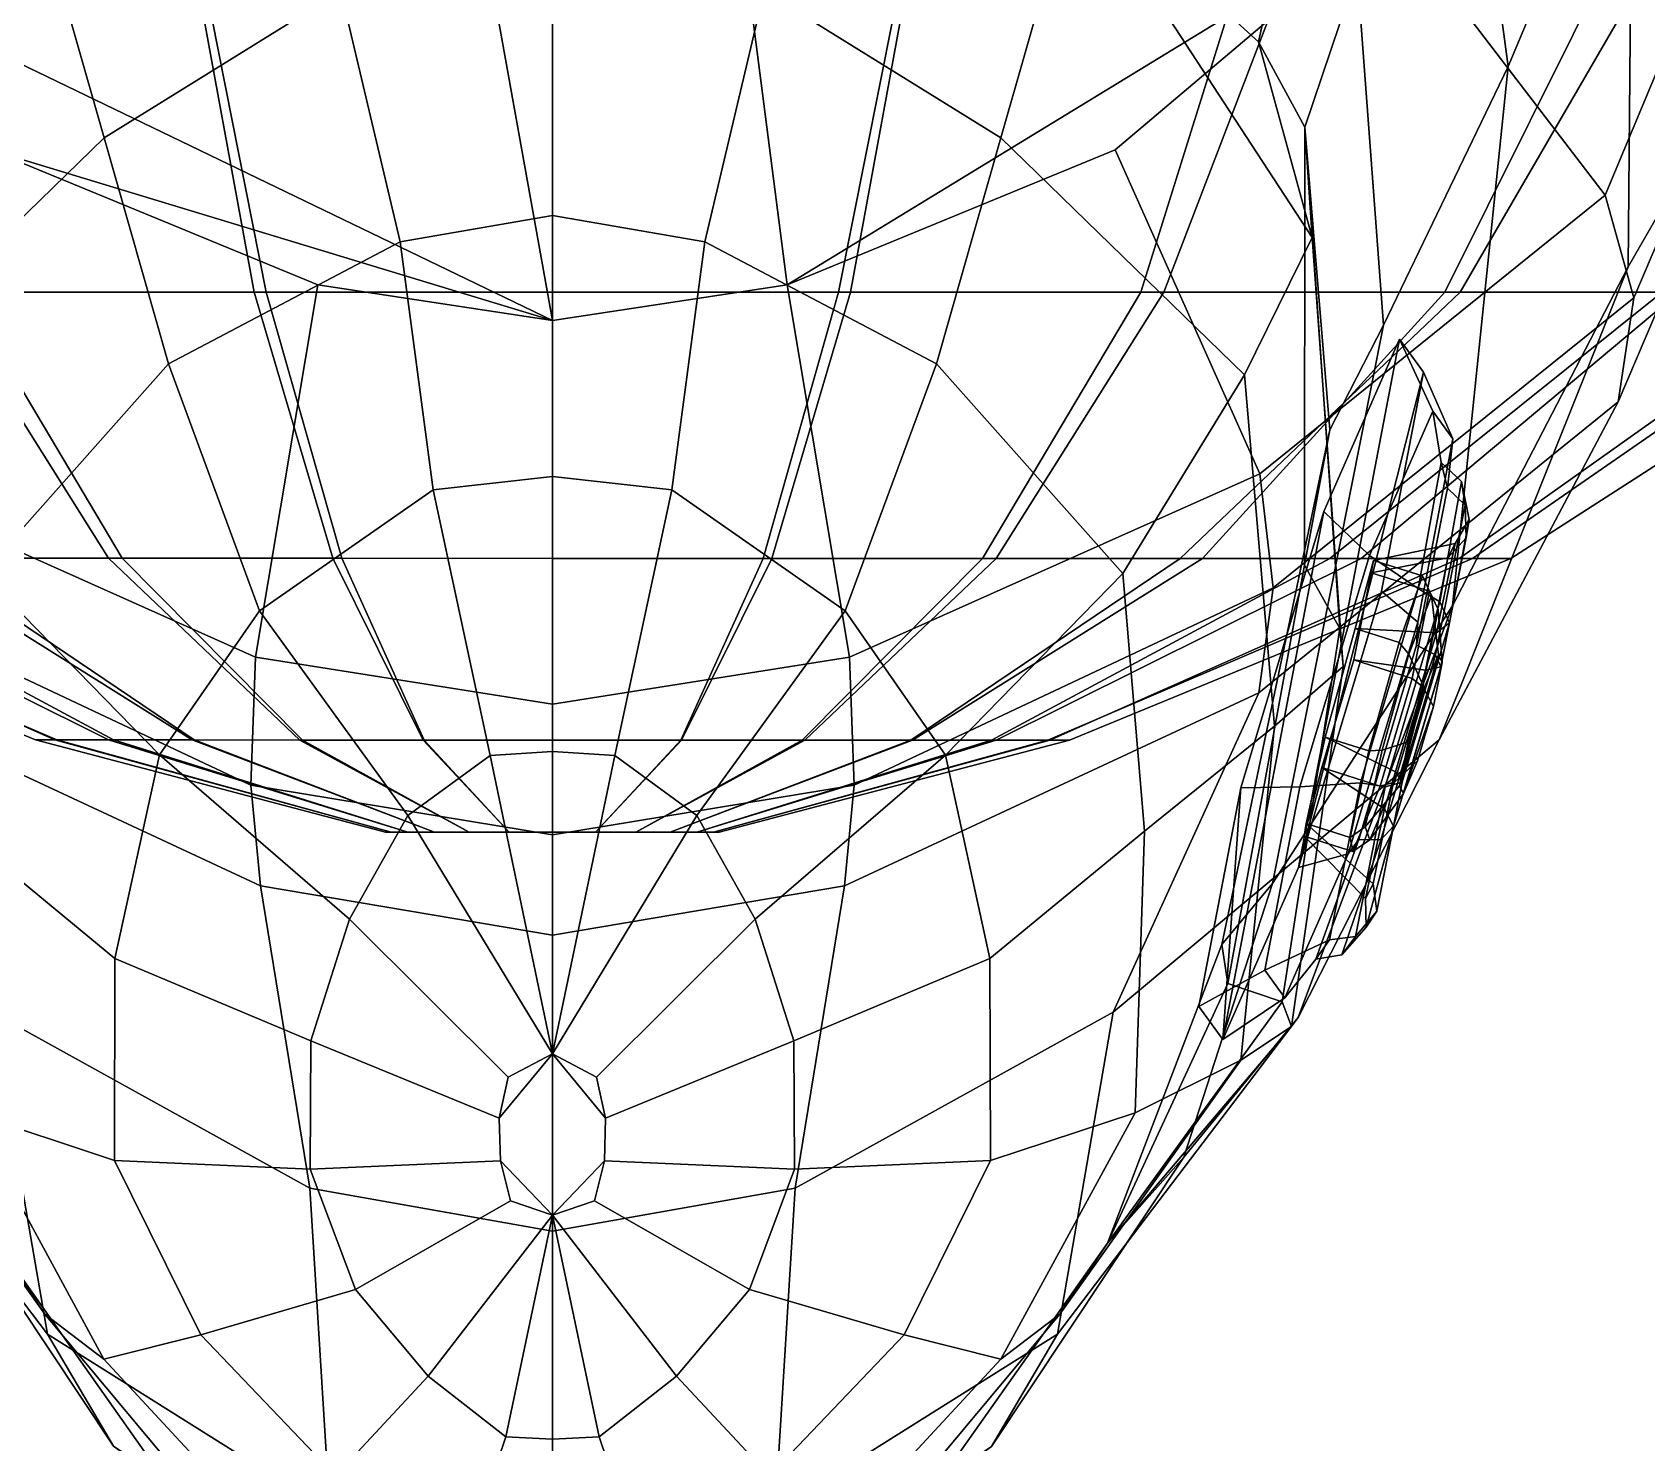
# Model space of a CAD drawing. Header units: metres. Extents: x -1.13 to 1.13, y -1.57 to 2.6.
# Drawn here: x -0.165 to 0.348, y -1.267 to -0.819 of the extents above; entities that cross this region are included whole.
import ezdxf

# ---------------------------------------------------------------- set-up
doc = ezdxf.new("R2010")
doc.units = ezdxf.units.M
for name, color, linetype in [('BODY', 6, 'CONTINUOUS'), ('EYE', 12, 'CONTINUOUS'), ('EYELID', 11, 'CONTINUOUS'), ('HEAD', 8, 'CONTINUOUS')]:
    doc.layers.add(name, color=color, linetype=linetype)

msp = doc.modelspace()

# ---------------------------------------------------------------- linework, layer by layer
at = {"layer": 'BODY', "color": 6}
for points in [[(-0.114906, -0.792319, -0.479362), (-0.094896, -0.901567, -0.362853), (-0.194429, -0.901562, -0.306123), (-0.236323, -0.792313, -0.414493)], [(-0.22122, -0.792313, 0.582369), (-0.187162, -0.901562, 0.508885), (-0.091059, -0.901567, 0.546462), (-0.112682, -0.792319, 0.629657)], [(-0.000079, -0.792325, -0.505287), (-0.000085, -0.901572, -0.381839), (-0.094896, -0.901567, -0.362853), (-0.114906, -0.792319, -0.479362)], [(-0.000073, -0.901572, 0.560772), (-0.000064, -0.792325, 0.647452), (-0.112682, -0.792319, 0.629657), (-0.091059, -0.901567, 0.546462)], [(-0.000085, -0.901572, -0.381839), (-0.000079, -0.792325, -0.505287), (0.114749, -0.792338, -0.479366), (0.094725, -0.901582, -0.362856)], [(-0.000064, -0.792325, 0.647452), (-0.000073, -0.901572, 0.560772), (0.090913, -0.901582, 0.546459), (0.112554, -0.792338, 0.629653)], [(0.187016, -0.901593, 0.508879), (0.22109, -0.79235, 0.582363), (0.112554, -0.792338, 0.629653), (0.090913, -0.901582, 0.546459)], [(0.094725, -0.901582, -0.362856), (0.114749, -0.792338, -0.479366), (0.236168, -0.792351, -0.4145), (0.194261, -0.901594, -0.306129)], [(0.283642, -0.901604, 0.445609), (0.337975, -0.792364, 0.501894), (0.22109, -0.79235, 0.582363), (0.187016, -0.901593, 0.508879)], [(0.194261, -0.901594, -0.306129), (0.236168, -0.792351, -0.4145), (0.351846, -0.792365, -0.315075), (0.288458, -0.901604, -0.222553)], [(0.358081, -0.901613, 0.357603), (0.432041, -0.792374, 0.396553), (0.337975, -0.792364, 0.501894), (0.283642, -0.901604, 0.445609)], [(0.288458, -0.901604, -0.222553), (0.351846, -0.792365, -0.315075), (0.434179, -0.792374, -0.183788), (0.352687, -0.901612, -0.116314)], [(-0.194429, -0.901562, -0.306123), (-0.141146, -0.986219, -0.189601), (-0.199617, -0.986216, -0.124009), (-0.288624, -0.901557, -0.222544)], [(-0.28379, -0.901557, 0.445617), (-0.206784, -0.986215, 0.374017), (-0.136847, -0.986219, 0.420967), (-0.187162, -0.901562, 0.508885)], [(-0.094896, -0.901567, -0.362853), (-0.069883, -0.986222, -0.230803), (-0.141146, -0.986219, -0.189601), (-0.194429, -0.901562, -0.306123)], [(-0.187162, -0.901562, 0.508885), (-0.136847, -0.986219, 0.420967), (-0.067043, -0.986223, 0.448728), (-0.091059, -0.901567, 0.546462)], [(-0.000085, -0.901572, -0.381839), (-0.00009, -0.986226, -0.242426), (-0.069883, -0.986222, -0.230803), (-0.094896, -0.901567, -0.362853)], [(-0.000081, -0.986226, 0.459259), (-0.000073, -0.901572, 0.560772), (-0.091059, -0.901567, 0.546462), (-0.067043, -0.986223, 0.448728)], [(-0.00009, -0.986226, -0.242426), (-0.000085, -0.901572, -0.381839), (0.094725, -0.901582, -0.362856), (0.069703, -0.986234, -0.230805)], [(-0.000073, -0.901572, 0.560772), (-0.000081, -0.986226, 0.459259), (0.066881, -0.986234, 0.448726), (0.090913, -0.901582, 0.546459)], [(0.136684, -0.986241, 0.420963), (0.187016, -0.901593, 0.508879), (0.090913, -0.901582, 0.546459), (0.066881, -0.986234, 0.448726)], [(0.069703, -0.986234, -0.230805), (0.094725, -0.901582, -0.362856), (0.194261, -0.901594, -0.306129), (0.140967, -0.986242, -0.189605)], [(0.20662, -0.98625, 0.374011), (0.283642, -0.901604, 0.445609), (0.187016, -0.901593, 0.508879), (0.136684, -0.986241, 0.420963)], [(0.140967, -0.986242, -0.189605), (0.194261, -0.901594, -0.306129), (0.288458, -0.901604, -0.222553), (0.19944, -0.986248, -0.124015)], [(0.19944, -0.986248, -0.124015), (0.288458, -0.901604, -0.222553), (0.352687, -0.901612, -0.116314), (0.247045, -0.986254, -0.043074)], [(0.257045, -0.986256, 0.307916), (0.358081, -0.901613, 0.357603), (0.283642, -0.901604, 0.445609), (0.20662, -0.98625, 0.374011)], [(0.247045, -0.986254, -0.043074), (0.352687, -0.901612, -0.116314), (0.414668, -0.901619, 0.008584), (0.292393, -0.986259, 0.047744)], [(0.288198, -0.986259, 0.228068), (0.407508, -0.901618, 0.253876), (0.358081, -0.901613, 0.357603), (0.257045, -0.986256, 0.307916)], [(0.304598, -0.986261, 0.140208), (0.436159, -0.901621, 0.135288), (0.407508, -0.901618, 0.253876), (0.288198, -0.986259, 0.228068)], [(0.292393, -0.986259, 0.047744), (0.414668, -0.901619, 0.008584), (0.436159, -0.901621, 0.135288), (0.304598, -0.986261, 0.140208)], [(-0.292566, -0.986211, 0.047752), (-0.157614, -1.04397, 0.084431), (-0.164434, -1.04397, 0.141314), (-0.304769, -0.98621, 0.140217)], [(-0.304769, -0.98621, 0.140217), (-0.164434, -1.04397, 0.141314), (-0.158271, -1.04397, 0.196408), (-0.288366, -0.986211, 0.228077)], [(-0.24722, -0.986213, -0.043067), (-0.139654, -1.04397, 0.029353), (-0.157614, -1.04397, 0.084431), (-0.292566, -0.986211, 0.047752)], [(-0.288366, -0.986211, 0.228077), (-0.158271, -1.04397, 0.196408), (-0.141189, -1.04397, 0.246352), (-0.257211, -0.986212, 0.307924)], [(-0.257211, -0.986212, 0.307924), (-0.141189, -1.04397, 0.246352), (-0.114577, -1.04397, 0.286532), (-0.206784, -0.986215, 0.374017)], [(-0.199617, -0.986216, -0.124009), (-0.114013, -1.04397, -0.029369), (-0.139654, -1.04397, 0.029353), (-0.24722, -0.986213, -0.043067)], [(-0.206784, -0.986215, 0.374017), (-0.114577, -1.04397, 0.286532), (-0.079514, -1.04398, 0.316378), (-0.136847, -0.986219, 0.420967)], [(-0.141146, -0.986219, -0.189601), (-0.080354, -1.04398, -0.063669), (-0.114013, -1.04397, -0.029369), (-0.199617, -0.986216, -0.124009)], [(-0.069883, -0.986222, -0.230803), (-0.041189, -1.04398, -0.086369), (-0.080354, -1.04398, -0.063669), (-0.141146, -0.986219, -0.189601)], [(-0.136847, -0.986219, 0.420967), (-0.079514, -1.04398, 0.316378), (-0.040883, -1.04398, 0.333445), (-0.067043, -0.986223, 0.448728)], [(-0.00009, -0.986226, -0.242426), (-0.000092, -1.04398, -0.09324), (-0.041189, -1.04398, -0.086369), (-0.069883, -0.986222, -0.230803)], [(-0.000087, -1.04398, 0.339941), (-0.000081, -0.986226, 0.459259), (-0.067043, -0.986223, 0.448728), (-0.040883, -1.04398, 0.333445)], [(-0.000092, -1.04398, -0.09324), (-0.00009, -0.986226, -0.242426), (0.069703, -0.986234, -0.230805), (0.041004, -1.04398, -0.08637)], [(-0.000081, -0.986226, 0.459259), (-0.000087, -1.04398, 0.339941), (0.040709, -1.04398, 0.333443), (0.066881, -0.986234, 0.448726)], [(0.07934, -1.04398, 0.316376), (0.136684, -0.986241, 0.420963), (0.066881, -0.986234, 0.448726), (0.040709, -1.04398, 0.333443)], [(0.041004, -1.04398, -0.08637), (0.069703, -0.986234, -0.230805), (0.140967, -0.986242, -0.189605), (0.08017, -1.04398, -0.063671)], [(0.114401, -1.044, 0.286528), (0.20662, -0.98625, 0.374011), (0.136684, -0.986241, 0.420963), (0.07934, -1.04398, 0.316376)], [(0.08017, -1.04398, -0.063671), (0.140967, -0.986242, -0.189605), (0.19944, -0.986248, -0.124015), (0.113829, -1.044, -0.029372)], [(0.113829, -1.044, -0.029372), (0.19944, -0.986248, -0.124015), (0.247045, -0.986254, -0.043074), (0.139472, -1.044, 0.029349)], [(0.141012, -1.044, 0.246348), (0.257045, -0.986256, 0.307916), (0.20662, -0.98625, 0.374011), (0.114401, -1.044, 0.286528)], [(0.139472, -1.044, 0.029349), (0.247045, -0.986254, -0.043074), (0.292393, -0.986259, 0.047744), (0.157434, -1.044, 0.084427)], [(0.158093, -1.044, 0.196404), (0.288198, -0.986259, 0.228068), (0.257045, -0.986256, 0.307916), (0.141012, -1.044, 0.246348)], [(0.157434, -1.044, 0.084427), (0.292393, -0.986259, 0.047744), (0.304598, -0.986261, 0.140208), (0.164255, -1.044, 0.141309)], [(0.164255, -1.044, 0.141309), (0.304598, -0.986261, 0.140208), (0.288198, -0.986259, 0.228068), (0.158093, -1.044, 0.196404)], [(-0.157614, -1.04397, 0.084431), (-0.051313, -1.07325, 0.116917), (-0.053121, -1.07325, 0.136106), (-0.164434, -1.04397, 0.141314)], [(-0.164434, -1.04397, 0.141314), (-0.053121, -1.07325, 0.136106), (-0.051313, -1.07325, 0.155098), (-0.158271, -1.04397, 0.196408)], [(-0.158271, -1.04397, 0.196408), (-0.051313, -1.07325, 0.155098), (-0.046012, -1.07325, 0.172638), (-0.141189, -1.04397, 0.246352)], [(-0.139654, -1.04397, 0.029353), (-0.046012, -1.07325, 0.098671), (-0.051313, -1.07325, 0.116917), (-0.157614, -1.04397, 0.084431)], [(-0.141189, -1.04397, 0.246352), (-0.046012, -1.07325, 0.172638), (-0.037579, -1.07325, 0.187517), (-0.114577, -1.04397, 0.286532)], [(-0.114013, -1.04397, -0.029369), (-0.037579, -1.07325, 0.082485), (-0.046012, -1.07325, 0.098671), (-0.139654, -1.04397, 0.029353)], [(-0.114577, -1.04397, 0.286532), (-0.037579, -1.07325, 0.187517), (-0.026589, -1.07325, 0.197794), (-0.079514, -1.04398, 0.316378)], [(-0.080354, -1.04398, -0.063669), (-0.026589, -1.07325, 0.06935), (-0.037579, -1.07325, 0.082485), (-0.114013, -1.04397, -0.029369)], [(-0.041189, -1.04398, -0.086369), (-0.013792, -1.07325, 0.061275), (-0.026589, -1.07325, 0.06935), (-0.080354, -1.04398, -0.063669)], [(-0.079514, -1.04398, 0.316378), (-0.026589, -1.07325, 0.197794), (-0.013792, -1.07325, 0.203739), (-0.040883, -1.04398, 0.333445)], [(-0.000092, -1.04398, -0.09324), (-0.000093, -1.07325, 0.05953), (-0.013792, -1.07325, 0.061275), (-0.041189, -1.04398, -0.086369)], [(-0.000091, -1.07325, 0.204702), (-0.000087, -1.04398, 0.339941), (-0.040883, -1.04398, 0.333445), (-0.013792, -1.07325, 0.203739)], [(-0.000093, -1.07325, 0.05953), (-0.000092, -1.04398, -0.09324), (0.041004, -1.04398, -0.08637), (0.013606, -1.07326, 0.061275)], [(-0.000087, -1.04398, 0.339941), (-0.000091, -1.07325, 0.204702), (0.01361, -1.07326, 0.203738), (0.040709, -1.04398, 0.333443)], [(0.013606, -1.07326, 0.061275), (0.041004, -1.04398, -0.08637), (0.08017, -1.04398, -0.063671), (0.026404, -1.07326, 0.069349)], [(0.026408, -1.07326, 0.197793), (0.07934, -1.04398, 0.316376), (0.040709, -1.04398, 0.333443), (0.01361, -1.07326, 0.203738)], [(0.026404, -1.07326, 0.069349), (0.08017, -1.04398, -0.063671), (0.113829, -1.044, -0.029372), (0.037394, -1.07326, 0.082484)], [(0.037397, -1.07326, 0.187516), (0.114401, -1.044, 0.286528), (0.07934, -1.04398, 0.316376), (0.026408, -1.07326, 0.197793)], [(0.037394, -1.07326, 0.082484), (0.113829, -1.044, -0.029372), (0.139472, -1.044, 0.029349), (0.045827, -1.07326, 0.09867)], [(0.045829, -1.07326, 0.172637), (0.141012, -1.044, 0.246348), (0.114401, -1.044, 0.286528), (0.037397, -1.07326, 0.187516)], [(0.045827, -1.07326, 0.09867), (0.139472, -1.044, 0.029349), (0.157434, -1.044, 0.084427), (0.051129, -1.07326, 0.116915)], [(0.05113, -1.07326, 0.155096), (0.158093, -1.044, 0.196404), (0.141012, -1.044, 0.246348), (0.045829, -1.07326, 0.172637)], [(0.051129, -1.07326, 0.116915), (0.157434, -1.044, 0.084427), (0.164255, -1.044, 0.141309), (0.052937, -1.07326, 0.136105)], [(0.052937, -1.07326, 0.136105), (0.164255, -1.044, 0.141309), (0.158093, -1.044, 0.196404), (0.05113, -1.07326, 0.155096)], [(-0.051313, -1.07325, 0.155098), (-0.053121, -1.07325, 0.136106), (-0.046012, -1.07325, 0.172638)], [(-0.046012, -1.07325, 0.172638), (-0.053121, -1.07325, 0.136106), (-0.037579, -1.07325, 0.187517)], [(-0.037579, -1.07325, 0.187517), (-0.053121, -1.07325, 0.136106), (-0.013792, -1.07325, 0.203739)], [(-0.051313, -1.07325, 0.116917), (-0.013792, -1.07325, 0.203739), (-0.053121, -1.07325, 0.136106)], [(-0.013792, -1.07325, 0.203739), (-0.051313, -1.07325, 0.116917), (-0.000093, -1.07325, 0.05953), (0.026408, -1.07326, 0.197793)], [(-0.046012, -1.07325, 0.098671), (-0.037579, -1.07325, 0.082485), (-0.051313, -1.07325, 0.116917)], [(-0.037579, -1.07325, 0.082485), (-0.026589, -1.07325, 0.06935), (-0.051313, -1.07325, 0.116917)], [(-0.026589, -1.07325, 0.06935), (-0.000093, -1.07325, 0.05953), (-0.051313, -1.07325, 0.116917)], [(-0.026589, -1.07325, 0.197794), (-0.037579, -1.07325, 0.187517), (-0.013792, -1.07325, 0.203739)], [(-0.013792, -1.07325, 0.061275), (-0.000093, -1.07325, 0.05953), (-0.026589, -1.07325, 0.06935)], [(-0.000091, -1.07325, 0.204702), (-0.013792, -1.07325, 0.203739), (0.026408, -1.07326, 0.197793)], [(0.013606, -1.07326, 0.061275), (0.045827, -1.07326, 0.09867), (-0.000093, -1.07325, 0.05953)], [(0.026408, -1.07326, 0.197793), (-0.000093, -1.07325, 0.05953), (0.045827, -1.07326, 0.09867)], [(0.01361, -1.07326, 0.203738), (-0.000091, -1.07325, 0.204702), (0.026408, -1.07326, 0.197793)], [(0.026404, -1.07326, 0.069349), (0.037394, -1.07326, 0.082484), (0.013606, -1.07326, 0.061275)], [(0.037394, -1.07326, 0.082484), (0.045827, -1.07326, 0.09867), (0.013606, -1.07326, 0.061275)], [(0.037397, -1.07326, 0.187516), (0.026408, -1.07326, 0.197793), (0.052937, -1.07326, 0.136105)], [(0.052937, -1.07326, 0.136105), (0.026408, -1.07326, 0.197793), (0.045827, -1.07326, 0.09867)], [(0.045829, -1.07326, 0.172637), (0.037397, -1.07326, 0.187516), (0.05113, -1.07326, 0.155096)], [(0.05113, -1.07326, 0.155096), (0.037397, -1.07326, 0.187516), (0.052937, -1.07326, 0.136105)], [(0.051129, -1.07326, 0.116915), (0.052937, -1.07326, 0.136105), (0.045827, -1.07326, 0.09867)]]:
    msp.add_3dface(points, dxfattribs=at)
at = {"layer": 'EYE', "color": 12}
for points in [[(0.260966, -0.986874, 0.874745), (0.255131, -1.00857, 0.890848), (0.269137, -1.01302, 0.892923), (0.276467, -0.991793, 0.877041)], [(0.260202, -0.990799, 0.847373), (0.260966, -0.986874, 0.874745), (0.276467, -0.991793, 0.877041), (0.278708, -0.996672, 0.850115)], [(0.254725, -1.01851, 0.82498), (0.260202, -0.990799, 0.847373), (0.278708, -0.996672, 0.850115), (0.273231, -1.02438, 0.827721)], [(0.276467, -0.991793, 0.877041), (0.269137, -1.01302, 0.892923), (0.272182, -1.0167, 0.88943), (0.279329, -0.998107, 0.875459)], [(0.278708, -0.996672, 0.850115), (0.276467, -0.991793, 0.877041), (0.279329, -0.998107, 0.875459), (0.281472, -1.00248, 0.851632)], [(0.279329, -0.998107, 0.875459), (0.272182, -1.0167, 0.88943), (0.277077, -1.02734, 0.876952), (0.281557, -1.0169, 0.869073)], [(0.273231, -1.02438, 0.827721), (0.278708, -0.996672, 0.850115), (0.281472, -1.00248, 0.851632), (0.276621, -1.02702, 0.831796)], [(0.281472, -1.00248, 0.851632), (0.279329, -0.998107, 0.875459), (0.281557, -1.0169, 0.869073), (0.282775, -1.01939, 0.855529)], [(0.276621, -1.02702, 0.831796), (0.281472, -1.00248, 0.851632), (0.282775, -1.01939, 0.855529), (0.280018, -1.03334, 0.844255)], [(0.255131, -1.00857, 0.890848), (0.245619, -1.04303, 0.886176), (0.259474, -1.04743, 0.888229), (0.269137, -1.01302, 0.892923)], [(0.269137, -1.01302, 0.892923), (0.259474, -1.04743, 0.888229), (0.26364, -1.04719, 0.885274), (0.272182, -1.0167, 0.88943)], [(0.244561, -1.05276, 0.820211), (0.254725, -1.01851, 0.82498), (0.273231, -1.02438, 0.827721), (0.263067, -1.05863, 0.822953)], [(0.272182, -1.0167, 0.88943), (0.26364, -1.04719, 0.885274), (0.271962, -1.04459, 0.874552), (0.277077, -1.02734, 0.876952)], [(0.27042, -1.06102, 0.849734), (0.282775, -1.01939, 0.855529), (0.281557, -1.0169, 0.869073), (0.269202, -1.05854, 0.863277)], [(0.269202, -1.05854, 0.863277), (0.281557, -1.0169, 0.869073), (0.277077, -1.02734, 0.876952)], [(0.282775, -1.01939, 0.855529), (0.27042, -1.06102, 0.849734), (0.280018, -1.03334, 0.844255)], [(0.263067, -1.05863, 0.822953), (0.273231, -1.02438, 0.827721), (0.276621, -1.02702, 0.831796), (0.267618, -1.05736, 0.827573)], [(0.267618, -1.05736, 0.827573), (0.276621, -1.02702, 0.831796), (0.280018, -1.03334, 0.844255), (0.274901, -1.05059, 0.841854)], [(0.271962, -1.04459, 0.874552), (0.269202, -1.05854, 0.863277), (0.277077, -1.02734, 0.876952)], [(0.274901, -1.05059, 0.841854), (0.280018, -1.03334, 0.844255), (0.27042, -1.06102, 0.849734)], [(0.245619, -1.04303, 0.886176), (0.23949, -1.07054, 0.863687), (0.253495, -1.07498, 0.865762), (0.259474, -1.04743, 0.888229)], [(0.26364, -1.04719, 0.885274), (0.258329, -1.07159, 0.865371), (0.269202, -1.05854, 0.863277), (0.271962, -1.04459, 0.874552)], [(0.259474, -1.04743, 0.888229), (0.253495, -1.07498, 0.865762), (0.258329, -1.07159, 0.865371), (0.26364, -1.04719, 0.885274)], [(0.259737, -1.07573, 0.841434), (0.267618, -1.05736, 0.827573), (0.274901, -1.05059, 0.841854), (0.27042, -1.06102, 0.849734)], [(0.238847, -1.0745, 0.836333), (0.244561, -1.05276, 0.820211), (0.263067, -1.05863, 0.822953), (0.254348, -1.07942, 0.838629)], [(0.254348, -1.07942, 0.838629), (0.263067, -1.05863, 0.822953), (0.267618, -1.05736, 0.827573), (0.259737, -1.07573, 0.841434)], [(0.258329, -1.07159, 0.865371), (0.259737, -1.07573, 0.841434), (0.27042, -1.06102, 0.849734), (0.269202, -1.05854, 0.863277)], [(0.23949, -1.07054, 0.863687), (0.238847, -1.0745, 0.836333), (0.254348, -1.07942, 0.838629), (0.253495, -1.07498, 0.865762)], [(0.253495, -1.07498, 0.865762), (0.254348, -1.07942, 0.838629), (0.259737, -1.07573, 0.841434), (0.258329, -1.07159, 0.865371)]]:
    msp.add_3dface(points, dxfattribs=at)
at = {"layer": 'EYELID', "color": 11}
for points in [[(0.213019, -1.1392, 0.805447), (0.245141, -0.9713, 0.948287), (0.269208, -0.916593, 0.903025), (0.237087, -1.0845, 0.760185)], [(0.237087, -1.0845, 0.760185), (0.269208, -0.916593, 0.903025), (0.276818, -0.927088, 0.829183)], [(0.259659, -0.985284, 0.935297), (0.279828, -0.939441, 0.897369), (0.269208, -0.916593, 0.903025), (0.245141, -0.9713, 0.948287)], [(0.279828, -0.939441, 0.897369), (0.286204, -0.948235, 0.835489), (0.276818, -0.927088, 0.829183), (0.269208, -0.916593, 0.903025)], [(0.263514, -0.996636, 0.770016), (0.237087, -1.0845, 0.760185), (0.276818, -0.927088, 0.829183)], [(0.286204, -0.948235, 0.835489), (0.275055, -1.00651, 0.785909), (0.263514, -0.996636, 0.770016), (0.276818, -0.927088, 0.829183)], [(0.259659, -0.985284, 0.935297), (0.275123, -0.995843, 0.921525), (0.282461, -0.955716, 0.892028), (0.279828, -0.939441, 0.897369)], [(0.279828, -0.939441, 0.897369), (0.282461, -0.955716, 0.892028), (0.284467, -0.963866, 0.843191), (0.286204, -0.948235, 0.835489)], [(0.286204, -0.948235, 0.835489), (0.284467, -0.963866, 0.843191), (0.274597, -1.01381, 0.802827), (0.275055, -1.00651, 0.785909)], [(0.282461, -0.955716, 0.892028), (0.275123, -0.995843, 0.921525), (0.282068, -1.00007, 0.919605), (0.288897, -0.961799, 0.891482)], [(0.284467, -0.963866, 0.843191), (0.282461, -0.955716, 0.892028), (0.288897, -0.961799, 0.891482), (0.290095, -0.969336, 0.844852)], [(0.274597, -1.01381, 0.802827), (0.284467, -0.963866, 0.843191), (0.290095, -0.969336, 0.844852), (0.280692, -1.01692, 0.8064)], [(0.288897, -0.961799, 0.891482), (0.282068, -1.00007, 0.919605), (0.285105, -1.0067, 0.911845), (0.291346, -0.973827, 0.887668)], [(0.290095, -0.969336, 0.844852), (0.288897, -0.961799, 0.891482), (0.291346, -0.973827, 0.887668), (0.290441, -0.979706, 0.847207)], [(0.280692, -1.01692, 0.8064), (0.290095, -0.969336, 0.844852), (0.290441, -0.979706, 0.847207), (0.28234, -1.0207, 0.814079)], [(0.245141, -0.9713, 0.948287), (0.213019, -1.1392, 0.805447), (0.218714, -1.05916, 0.938456)], [(0.237514, -1.05891, 0.927059), (0.259659, -0.985284, 0.935297), (0.245141, -0.9713, 0.948287), (0.218714, -1.05916, 0.938456)], [(0.291346, -0.973827, 0.887668), (0.285105, -1.0067, 0.911845), (0.280937, -1.00993, 0.904614), (0.286853, -0.981464, 0.883638)], [(0.290441, -0.979706, 0.847207), (0.291346, -0.973827, 0.887668), (0.286853, -0.981464, 0.883638), (0.284525, -0.986094, 0.848187)], [(0.28234, -1.0207, 0.814079), (0.290441, -0.979706, 0.847207), (0.284525, -0.986094, 0.848187), (0.277471, -1.02179, 0.819347)], [(0.237514, -1.05891, 0.927059), (0.256828, -1.05759, 0.912933), (0.275123, -0.995843, 0.921525), (0.259659, -0.985284, 0.935297)], [(0.286853, -0.981464, 0.883638), (0.280937, -1.00993, 0.904614), (0.255131, -1.00857, 0.890848), (0.260966, -0.986874, 0.874745)], [(0.284525, -0.986094, 0.848187), (0.286853, -0.981464, 0.883638), (0.260966, -0.986874, 0.874745), (0.260202, -0.990799, 0.847373)], [(0.277471, -1.02179, 0.819347), (0.284525, -0.986094, 0.848187), (0.260202, -0.990799, 0.847373), (0.254725, -1.01851, 0.82498)], [(0.275055, -1.00651, 0.785909), (0.25291, -1.08014, 0.77767), (0.237087, -1.0845, 0.760185), (0.263514, -0.996636, 0.770016)], [(0.275123, -0.995843, 0.921525), (0.256828, -1.05759, 0.912933), (0.264615, -1.05889, 0.911418), (0.282068, -1.00007, 0.919605)], [(0.282068, -1.00007, 0.919605), (0.264615, -1.05889, 0.911418), (0.270068, -1.05736, 0.90479), (0.285105, -1.0067, 0.911845)], [(0.280937, -1.00993, 0.904614), (0.267978, -1.05407, 0.898492), (0.245619, -1.04303, 0.886176), (0.255131, -1.00857, 0.890848)], [(0.275055, -1.00651, 0.785909), (0.274597, -1.01381, 0.802827), (0.256275, -1.07556, 0.794232), (0.25291, -1.08014, 0.77767)], [(0.285105, -1.0067, 0.911845), (0.270068, -1.05736, 0.90479), (0.267978, -1.05407, 0.898492), (0.280937, -1.00993, 0.904614)], [(0.256275, -1.07556, 0.794232), (0.274597, -1.01381, 0.802827), (0.280692, -1.01692, 0.8064), (0.263238, -1.07573, 0.798212)], [(0.264382, -1.06589, 0.813206), (0.277471, -1.02179, 0.819347), (0.254725, -1.01851, 0.82498), (0.244561, -1.05276, 0.820211)], [(0.263238, -1.07573, 0.798212), (0.280692, -1.01692, 0.8064), (0.28234, -1.0207, 0.814079), (0.267304, -1.07137, 0.807025)], [(0.267304, -1.07137, 0.807025), (0.28234, -1.0207, 0.814079), (0.277471, -1.02179, 0.819347), (0.264382, -1.06589, 0.813206)], [(0.267978, -1.05407, 0.898492), (0.260795, -1.08972, 0.869633), (0.23949, -1.07054, 0.863687), (0.245619, -1.04303, 0.886176)], [(0.258366, -1.09432, 0.834167), (0.264382, -1.06589, 0.813206), (0.244561, -1.05276, 0.820211), (0.238847, -1.0745, 0.836333)], [(0.270068, -1.05736, 0.90479), (0.261966, -1.09836, 0.871663), (0.260795, -1.08972, 0.869633), (0.267978, -1.05407, 0.898492)], [(0.226365, -1.11719, 0.877478), (0.237514, -1.05891, 0.927059), (0.218714, -1.05916, 0.938456), (0.20541, -1.12871, 0.879289)], [(0.20541, -1.12871, 0.879289), (0.218714, -1.05916, 0.938456), (0.213019, -1.1392, 0.805447)], [(0.226365, -1.11719, 0.877478), (0.246931, -1.10753, 0.872567), (0.256828, -1.05759, 0.912933), (0.237514, -1.05891, 0.927059)], [(0.256828, -1.05759, 0.912933), (0.246931, -1.10753, 0.872567), (0.255211, -1.10648, 0.872966), (0.264615, -1.05889, 0.911418)], [(0.264615, -1.05889, 0.911418), (0.255211, -1.10648, 0.872966), (0.261966, -1.09836, 0.871663), (0.270068, -1.05736, 0.90479)], [(0.258623, -1.10347, 0.830841), (0.267304, -1.07137, 0.807025), (0.264382, -1.06589, 0.813206), (0.258366, -1.09432, 0.834167)], [(0.260795, -1.08972, 0.869633), (0.258366, -1.09432, 0.834167), (0.238847, -1.0745, 0.836333), (0.23949, -1.07054, 0.863687)], [(0.250917, -1.11227, 0.825523), (0.263238, -1.07573, 0.798212), (0.267304, -1.07137, 0.807025), (0.258623, -1.10347, 0.830841)], [(0.25291, -1.08014, 0.77767), (0.256275, -1.07556, 0.794232), (0.242591, -1.11367, 0.822789), (0.232742, -1.12598, 0.815599)], [(0.242591, -1.11367, 0.822789), (0.256275, -1.07556, 0.794232), (0.263238, -1.07573, 0.798212), (0.250917, -1.11227, 0.825523)], [(0.25291, -1.08014, 0.77767), (0.232742, -1.12598, 0.815599), (0.213019, -1.1392, 0.805447), (0.237087, -1.0845, 0.760185)], [(0.261966, -1.09836, 0.871663), (0.258623, -1.10347, 0.830841), (0.258366, -1.09432, 0.834167), (0.260795, -1.08972, 0.869633)], [(0.255211, -1.10648, 0.872966), (0.250917, -1.11227, 0.825523), (0.258623, -1.10347, 0.830841), (0.261966, -1.09836, 0.871663)], [(0.232742, -1.12598, 0.815599), (0.242591, -1.11367, 0.822789), (0.246931, -1.10753, 0.872567), (0.226365, -1.11719, 0.877478)], [(0.246931, -1.10753, 0.872567), (0.242591, -1.11367, 0.822789), (0.250917, -1.11227, 0.825523), (0.255211, -1.10648, 0.872966)], [(0.232742, -1.12598, 0.815599), (0.226365, -1.11719, 0.877478), (0.20541, -1.12871, 0.879289), (0.213019, -1.1392, 0.805447)]]:
    msp.add_3dface(points, dxfattribs=at)
at = {"layer": 'HEAD', "color": 8}
for points in [[(-0.000023, -0.320567, 0.592941), (-0.000054, -0.910636, 0.14844), (-0.103573, -0.334905, 0.583124)], [(-0.000054, -0.910636, 0.14844), (-0.000023, -0.320567, 0.592941), (0.074532, -0.899302, 0.154783)], [(0.266654, -0.781937, 0.27755), (0.074532, -0.899302, 0.154783), (-0.000023, -0.320567, 0.592941), (0.310007, -0.573514, 0.420581)], [(-0.278731, -0.472548, 0.489836), (-0.103573, -0.334905, 0.583124), (-0.000054, -0.910636, 0.14844), (-0.266749, -0.781909, 0.27755)], [(0.31169, -0.593763, 0.756833), (0.286804, -0.703596, 0.891313), (0.303765, -0.829834, 0.816008), (0.343274, -0.735597, 0.670884)], [(0.399472, -0.634787, 0.537206), (0.343274, -0.735597, 0.670884), (0.341855, -0.893589, 0.579362), (0.400094, -0.792494, 0.437886)], [(0.391, -0.735736, 0.382465), (0.334538, -0.870772, 0.293202), (0.266654, -0.781937, 0.27755), (0.309378, -0.680868, 0.34686)], [(0.224335, -0.822065, 1.06564), (0.239692, -0.75222, 1.02232), (0.187404, -0.683273, 1.06007), (0.166311, -0.769101, 1.1113)], [(0.286804, -0.703596, 0.891313), (0.255724, -0.799726, 0.989317), (0.264111, -0.912068, 0.922336), (0.303765, -0.829834, 0.816008)], [(-0.067308, -0.805845, 1.17649), (-0.08112, -0.721872, 1.14997), (-0.166404, -0.769083, 1.1113), (-0.142555, -0.85256, 1.14565)], [(0.081031, -0.72188, 1.14997), (0.06721, -0.805853, 1.17649), (0.142452, -0.852575, 1.14565), (0.166311, -0.769101, 1.1113)], [(0.343274, -0.735597, 0.670884), (0.303765, -0.829834, 0.816008), (0.286074, -1.00137, 0.718729), (0.341855, -0.893589, 0.579362)], [(0.404387, -0.760897, 0.404087), (0.343724, -0.903416, 0.31071), (0.334538, -0.870772, 0.293202), (0.391, -0.735736, 0.382465)], [(0.239692, -0.75222, 1.02232), (0.224335, -0.822065, 1.06564), (0.239096, -0.8492, 1.03776), (0.255724, -0.799726, 0.989317)], [(0.400094, -0.792494, 0.437886), (0.338724, -0.936475, 0.344488), (0.343724, -0.903416, 0.31071), (0.404387, -0.760897, 0.404087)], [(-0.166404, -0.769083, 1.1113), (-0.241561, -0.884183, 1.07585), (-0.220032, -0.927905, 1.09831), (-0.142555, -0.85256, 1.14565)], [(0.241454, -0.884209, 1.07585), (0.166311, -0.769101, 1.1113), (0.142452, -0.852575, 1.14565), (0.219921, -0.927929, 1.09831)], [(0.224335, -0.822065, 1.06564), (0.166311, -0.769101, 1.1113), (0.241454, -0.884209, 1.07585)], [(-0.266749, -0.781909, 0.27755), (-0.000054, -0.910636, 0.14844), (-0.178872, -0.856385, 0.21203)], [(0.074532, -0.899302, 0.154783), (0.266654, -0.781937, 0.27755), (0.178769, -0.856403, 0.21203)], [(0.334538, -0.870772, 0.293202), (0.224788, -0.95939, 0.190013), (0.178769, -0.856403, 0.21203), (0.266654, -0.781937, 0.27755)], [(-0.000053, -0.877223, 1.19303), (-0.000048, -0.795058, 1.18346), (-0.067308, -0.805845, 1.17649), (-0.048511, -0.885604, 1.18805)], [(-0.000048, -0.795058, 1.18346), (-0.000053, -0.877223, 1.19303), (0.048404, -0.88561, 1.18805), (0.06721, -0.805853, 1.17649)], [(0.400094, -0.792494, 0.437886), (0.341855, -0.893589, 0.579362), (0.28186, -1.04397, 0.493226), (0.338724, -0.936475, 0.344488)], [(0.255724, -0.799726, 0.989317), (0.239096, -0.8492, 1.03776), (0.247079, -0.945334, 0.958645), (0.264111, -0.912068, 0.922336)], [(-0.048511, -0.885604, 1.18805), (-0.067308, -0.805845, 1.17649), (-0.142555, -0.85256, 1.14565), (-0.122125, -0.924379, 1.16214)], [(0.06721, -0.805853, 1.17649), (0.048404, -0.88561, 1.18805), (0.122014, -0.924391, 1.16214), (0.142452, -0.852575, 1.14565)], [(0.241454, -0.884209, 1.07585), (0.239096, -0.8492, 1.03776), (0.224335, -0.822065, 1.06564)], [(0.303765, -0.829834, 0.816008), (0.264111, -0.912068, 0.922336), (0.228858, -1.08956, 0.817273), (0.286074, -1.00137, 0.718729)], [(0.239033, -0.988447, 0.987008), (0.247079, -0.945334, 0.958645), (0.239096, -0.8492, 1.03776)], [(0.239096, -0.8492, 1.03776), (0.250234, -1.00855, 1.00448), (0.239033, -0.988447, 0.987008)], [(0.250234, -1.00855, 1.00448), (0.239096, -0.8492, 1.03776), (0.241454, -0.884209, 1.07585), (0.251289, -1.02057, 1.03334)], [(-0.094439, -1.0176, 0.111121), (-0.224901, -0.959366, 0.190013), (-0.178872, -0.856385, 0.21203), (-0.074639, -0.899294, 0.154784)], [(-0.122125, -0.924379, 1.16214), (-0.142555, -0.85256, 1.14565), (-0.220032, -0.927905, 1.09831), (-0.181367, -0.991, 1.12236)], [(-0.074639, -0.899294, 0.154784), (-0.178872, -0.856385, 0.21203), (-0.000054, -0.910636, 0.14844)], [(0.224788, -0.95939, 0.190013), (0.094318, -1.01761, 0.111121), (0.074532, -0.899302, 0.154783), (0.178769, -0.856403, 0.21203)], [(0.142452, -0.852575, 1.14565), (0.122014, -0.924391, 1.16214), (0.181249, -0.99102, 1.12236), (0.219921, -0.927929, 1.09831)], [(0.343724, -0.903416, 0.31071), (0.228988, -0.995627, 0.199549), (0.224788, -0.95939, 0.190013), (0.334538, -0.870772, 0.293202)], [(-0.000057, -0.96022, 1.18825), (-0.000053, -0.877223, 1.19303), (-0.048511, -0.885604, 1.18805), (-0.038013, -0.964431, 1.18503)], [(-0.000053, -0.877223, 1.19303), (-0.000057, -0.96022, 1.18825), (0.037899, -0.964435, 1.18503), (0.048404, -0.88561, 1.18805)], [(-0.038013, -0.964431, 1.18503), (-0.048511, -0.885604, 1.18805), (-0.122125, -0.924379, 1.16214), (-0.093147, -1.00289, 1.16536)], [(0.048404, -0.88561, 1.18805), (0.037899, -0.964435, 1.18503), (0.093029, -1.00291, 1.16536), (0.122014, -0.924391, 1.16214)], [(0.251289, -1.02057, 1.03334), (0.241454, -0.884209, 1.07585), (0.219921, -0.927929, 1.09831), (0.229487, -1.03957, 1.04979)], [(0.341855, -0.893589, 0.579362), (0.286074, -1.00137, 0.718729), (0.236957, -1.13214, 0.643176), (0.28186, -1.04397, 0.493226)], [(-0.000054, -0.910636, 0.14844), (-0.000061, -1.03263, 0.10073), (-0.094439, -1.0176, 0.111121), (-0.074639, -0.899294, 0.154784)], [(-0.000061, -1.03263, 0.10073), (-0.000054, -0.910636, 0.14844), (0.074532, -0.899302, 0.154783), (0.094318, -1.01761, 0.111121)], [(0.338724, -0.936475, 0.344488), (0.224494, -1.02897, 0.232478), (0.228988, -0.995627, 0.199549), (0.343724, -0.903416, 0.31071)], [(0.264111, -0.912068, 0.922336), (0.247079, -0.945334, 0.958645), (0.212729, -1.10898, 0.850775), (0.228858, -1.08956, 0.817273)], [(-0.093147, -1.00289, 1.16536), (-0.122125, -0.924379, 1.16214), (-0.181367, -0.991, 1.12236), (-0.12497, -1.04873, 1.13518)], [(0.122014, -0.924391, 1.16214), (0.093029, -1.00291, 1.16536), (0.124847, -1.04875, 1.13518), (0.181249, -0.99102, 1.12236)], [(0.229487, -1.03957, 1.04979), (0.219921, -0.927929, 1.09831), (0.181249, -0.99102, 1.12236), (0.188144, -1.07295, 1.0734)], [(0.338724, -0.936475, 0.344488), (0.28186, -1.04397, 0.493226), (0.178209, -1.13049, 0.404255), (0.224494, -1.02897, 0.232478)], [(0.247079, -0.945334, 0.958645), (0.239033, -0.988447, 0.987008), (0.214639, -1.12135, 0.92443), (0.212729, -1.10898, 0.850775)], [(-0.095999, -1.05831, 0.120605), (-0.229105, -0.995603, 0.199549), (-0.224901, -0.959366, 0.190013), (-0.094439, -1.0176, 0.111121)], [(0.228988, -0.995627, 0.199549), (0.095875, -1.05832, 0.120605), (0.094318, -1.01761, 0.111121), (0.224788, -0.95939, 0.190013)], [(-0.019893, -1.04885, 1.16758), (-0.038013, -0.964431, 1.18503), (-0.093147, -1.00289, 1.16536), (-0.045994, -1.06796, 1.15528)], [(-0.000062, -1.04766, 1.16851), (-0.000057, -0.96022, 1.18825), (-0.038013, -0.964431, 1.18503), (-0.019893, -1.04885, 1.16758)], [(-0.000057, -0.96022, 1.18825), (-0.000062, -1.04766, 1.16851), (0.01977, -1.04885, 1.16758), (0.037899, -0.964435, 1.18503)], [(0.037899, -0.964435, 1.18503), (0.01977, -1.04885, 1.16758), (0.045869, -1.06796, 1.15528), (0.093029, -1.00291, 1.16536)], [(0.239033, -0.988447, 0.987008), (0.250234, -1.00855, 1.00448), (0.231884, -1.12719, 0.947301), (0.214639, -1.12135, 0.92443)], [(-0.092868, -1.09037, 0.154404), (-0.224615, -1.02895, 0.232478), (-0.229105, -0.995603, 0.199549), (-0.095999, -1.05831, 0.120605)], [(-0.12497, -1.04873, 1.13518), (-0.181367, -0.991, 1.12236), (-0.188269, -1.07293, 1.0734), (-0.139149, -1.11344, 1.09808)], [(0.181249, -0.99102, 1.12236), (0.124847, -1.04875, 1.13518), (0.139018, -1.11346, 1.09808), (0.188144, -1.07295, 1.0734)], [(0.224494, -1.02897, 0.232478), (0.09274, -1.09038, 0.154404), (0.095875, -1.05832, 0.120605), (0.228988, -0.995627, 0.199549)], [(-0.045994, -1.06796, 1.15528), (-0.093147, -1.00289, 1.16536), (-0.12497, -1.04873, 1.13518), (-0.064534, -1.10095, 1.13643)], [(0.093029, -1.00291, 1.16536), (0.045869, -1.06796, 1.15528), (0.064405, -1.10095, 1.13643), (0.124847, -1.04875, 1.13518)], [(0.286074, -1.00137, 0.718729), (0.228858, -1.08956, 0.817273), (0.200617, -1.17662, 0.765197), (0.236957, -1.13214, 0.643176)], [(0.231884, -1.12719, 0.947301), (0.250234, -1.00855, 1.00448), (0.251289, -1.02057, 1.03334), (0.234874, -1.13505, 0.976863)], [(-0.000061, -1.03263, 0.10073), (-0.000063, -1.07412, 0.109588), (-0.095999, -1.05831, 0.120605), (-0.094439, -1.0176, 0.111121)], [(-0.000063, -1.07412, 0.109588), (-0.000061, -1.03263, 0.10073), (0.094318, -1.01761, 0.111121), (0.095875, -1.05832, 0.120605)], [(0.234874, -1.13505, 0.976863), (0.251289, -1.02057, 1.03334), (0.229487, -1.03957, 1.04979), (0.218739, -1.14573, 0.994718)], [(-0.17834, -1.13047, 0.404255), (-0.224615, -1.02895, 0.232478), (-0.092868, -1.09037, 0.154404), (-0.07719, -1.18643, 0.344901)], [(0.224494, -1.02897, 0.232478), (0.178209, -1.13049, 0.404255), (0.077052, -1.18643, 0.344901), (0.09274, -1.09038, 0.154404)], [(0.218739, -1.14573, 0.994718), (0.229487, -1.03957, 1.04979), (0.188144, -1.07295, 1.0734), (0.18517, -1.16246, 1.02113)], [(-0.23709, -1.13212, 0.643176), (-0.281983, -1.04394, 0.493226), (-0.17834, -1.13047, 0.404255), (-0.160623, -1.23282, 0.574579)], [(0.28186, -1.04397, 0.493226), (0.236957, -1.13214, 0.643176), (0.16048, -1.23284, 0.574578), (0.178209, -1.13049, 0.404255)], [(-0.064534, -1.10095, 1.13643), (-0.12497, -1.04873, 1.13518), (-0.139149, -1.11344, 1.09808), (-0.076845, -1.13959, 1.11329)], [(-0.000067, -1.14378, 1.13028), (-0.019893, -1.04885, 1.16758), (-0.045994, -1.06796, 1.15528)], [(-0.000067, -1.14378, 1.13028), (-0.000062, -1.04766, 1.16851), (-0.019893, -1.04885, 1.16758)], [(0.01977, -1.04885, 1.16758), (-0.000062, -1.04766, 1.16851), (-0.000067, -1.14378, 1.13028)], [(0.045869, -1.06796, 1.15528), (0.01977, -1.04885, 1.16758), (-0.000067, -1.14378, 1.13028)], [(0.124847, -1.04875, 1.13518), (0.064405, -1.10095, 1.13643), (0.076712, -1.13959, 1.11329), (0.139018, -1.11346, 1.09808)], [(-0.000063, -1.07412, 0.109588), (-0.000065, -1.10598, 0.143545), (-0.092868, -1.09037, 0.154404), (-0.095999, -1.05831, 0.120605)], [(-0.000065, -1.10598, 0.143545), (-0.000063, -1.07412, 0.109588), (0.095875, -1.05832, 0.120605), (0.09274, -1.09038, 0.154404)], [(-0.000067, -1.14378, 1.13028), (-0.045994, -1.06796, 1.15528), (-0.064534, -1.10095, 1.13643), (-0.014123, -1.15116, 1.12615)], [(0.045869, -1.06796, 1.15528), (-0.000067, -1.14378, 1.13028), (0.013989, -1.15116, 1.12615), (0.064405, -1.10095, 1.13643)], [(-0.139149, -1.11344, 1.09808), (-0.188269, -1.07293, 1.0734), (-0.185305, -1.16244, 1.02113), (-0.139281, -1.1776, 1.0585)], [(0.188144, -1.07295, 1.0734), (0.139018, -1.11346, 1.09808), (0.139144, -1.17762, 1.0585), (0.18517, -1.16246, 1.02113)], [(-0.07719, -1.18643, 0.344901), (-0.092868, -1.09037, 0.154404), (-0.000065, -1.10598, 0.143545), (-0.00007, -1.20012, 0.335188)], [(0.09274, -1.09038, 0.154404), (0.077052, -1.18643, 0.344901), (-0.00007, -1.20012, 0.335188), (-0.000065, -1.10598, 0.143545)], [(0.228858, -1.08956, 0.817273), (0.212729, -1.10898, 0.850775), (0.176404, -1.2039, 0.854076), (0.200617, -1.17662, 0.765197)], [(-0.014123, -1.15116, 1.12615), (-0.064534, -1.10095, 1.13643), (-0.076845, -1.13959, 1.11329), (-0.016953, -1.16419, 1.11828)], [(0.064405, -1.10095, 1.13643), (0.013989, -1.15116, 1.12615), (0.016818, -1.16419, 1.11828), (0.076712, -1.13959, 1.11329)], [(-0.076845, -1.13959, 1.11329), (-0.139149, -1.11344, 1.09808), (-0.139281, -1.1776, 1.0585), (-0.077037, -1.18039, 1.08863)], [(0.139018, -1.11346, 1.09808), (0.076712, -1.13959, 1.11329), (0.076899, -1.18039, 1.08863), (0.139144, -1.17762, 1.0585)], [(0.214639, -1.12135, 0.92443), (0.176404, -1.2039, 0.854076), (0.212729, -1.10898, 0.850775)], [(0.231884, -1.12719, 0.947301), (0.176404, -1.2039, 0.854076), (0.214639, -1.12135, 0.92443)], [(0.231884, -1.12719, 0.947301), (0.234874, -1.13505, 0.976863), (0.176404, -1.2039, 0.854076)], [(-0.200754, -1.1766, 0.765197), (-0.23709, -1.13212, 0.643176), (-0.160623, -1.23282, 0.574579), (-0.139604, -1.2685, 0.702813)], [(-0.160623, -1.23282, 0.574579), (-0.17834, -1.13047, 0.404255), (-0.07719, -1.18643, 0.344901), (-0.070852, -1.28925, 0.529555)], [(0.178209, -1.13049, 0.404255), (0.16048, -1.23284, 0.574578), (0.070704, -1.28925, 0.529555), (0.077052, -1.18643, 0.344901)], [(0.236957, -1.13214, 0.643176), (0.200617, -1.17662, 0.765197), (0.139457, -1.26852, 0.702813), (0.16048, -1.23284, 0.574578)], [(-0.235007, -1.13503, 0.976863), (-0.176543, -1.20388, 0.854076), (-0.161397, -1.22646, 0.919098), (-0.218872, -1.14571, 0.994718)], [(0.176404, -1.2039, 0.854076), (0.234874, -1.13505, 0.976863), (0.218739, -1.14573, 0.994718), (0.161254, -1.22648, 0.919098)], [(-0.016953, -1.16419, 1.11828), (-0.076845, -1.13959, 1.11329), (-0.077037, -1.18039, 1.08863), (-0.016602, -1.17775, 1.1099)], [(-0.016602, -1.17775, 1.1099), (-0.000069, -1.19508, 1.0992), (-0.000067, -1.14378, 1.13028), (-0.016953, -1.16419, 1.11828)], [(-0.016953, -1.16419, 1.11828), (-0.000067, -1.14378, 1.13028), (-0.014123, -1.15116, 1.12615)], [(0.016818, -1.16419, 1.11828), (-0.000067, -1.14378, 1.13028), (-0.000069, -1.19508, 1.0992), (0.016465, -1.17775, 1.1099)], [(-0.000067, -1.14378, 1.13028), (0.016818, -1.16419, 1.11828), (0.013989, -1.15116, 1.12615)], [(0.076712, -1.13959, 1.11329), (0.016818, -1.16419, 1.11828), (0.016465, -1.17775, 1.1099), (0.076899, -1.18039, 1.08863)], [(-0.218872, -1.14571, 0.994718), (-0.161397, -1.22646, 0.919098), (-0.142631, -1.24078, 0.971844), (-0.185305, -1.16244, 1.02113)], [(0.161254, -1.22648, 0.919098), (0.218739, -1.14573, 0.994718), (0.18517, -1.16246, 1.02113), (0.142488, -1.2408, 0.971844)], [(-0.139281, -1.1776, 1.0585), (-0.185305, -1.16244, 1.02113), (-0.142631, -1.24078, 0.971844), (-0.111884, -1.23306, 1.02122)], [(0.18517, -1.16246, 1.02113), (0.139144, -1.17762, 1.0585), (0.111741, -1.23308, 1.02122), (0.142488, -1.2408, 0.971844)], [(-0.176543, -1.20388, 0.854076), (-0.200754, -1.1766, 0.765197), (-0.139604, -1.2685, 0.702813), (-0.121985, -1.28114, 0.798923)], [(-0.077037, -1.18039, 1.08863), (-0.139281, -1.1776, 1.0585), (-0.111884, -1.23306, 1.02122), (-0.062716, -1.21861, 1.06543)], [(-0.016602, -1.17775, 1.1099), (-0.077037, -1.18039, 1.08863), (-0.062716, -1.21861, 1.06543), (-0.013406, -1.19049, 1.10203)], [(-0.000069, -1.19508, 1.0992), (-0.016602, -1.17775, 1.1099), (-0.013406, -1.19049, 1.10203)], [(0.016465, -1.17775, 1.1099), (-0.000069, -1.19508, 1.0992), (0.013268, -1.19049, 1.10203)], [(0.076899, -1.18039, 1.08863), (0.016465, -1.17775, 1.1099), (0.013268, -1.19049, 1.10203), (0.062575, -1.21861, 1.06543)], [(0.139144, -1.17762, 1.0585), (0.076899, -1.18039, 1.08863), (0.062575, -1.21861, 1.06543), (0.111741, -1.23308, 1.02122)], [(0.200617, -1.17662, 0.765197), (0.176404, -1.2039, 0.854076), (0.121838, -1.28116, 0.798923), (0.139457, -1.26852, 0.702813)], [(-0.070852, -1.28925, 0.529555), (-0.07719, -1.18643, 0.344901), (-0.00007, -1.20012, 0.335188), (-0.000075, -1.30234, 0.520585)], [(-0.013406, -1.19049, 1.10203), (-0.062716, -1.21861, 1.06543), (-0.039543, -1.24626, 1.0465), (-0.000069, -1.19508, 1.0992)], [(0.077052, -1.18643, 0.344901), (0.070704, -1.28925, 0.529555), (-0.000075, -1.30234, 0.520585), (-0.00007, -1.20012, 0.335188)], [(0.062575, -1.21861, 1.06543), (0.013268, -1.19049, 1.10203), (-0.000069, -1.19508, 1.0992), (0.039399, -1.24626, 1.0465)], [(-0.000069, -1.19508, 1.0992), (-0.039543, -1.24626, 1.0465), (-0.014919, -1.26553, 1.03414)], [(-0.014919, -1.26553, 1.03414), (-0.000073, -1.26623, 1.03371), (-0.000069, -1.19508, 1.0992)], [(-0.000069, -1.19508, 1.0992), (-0.000073, -1.26623, 1.03371), (0.014773, -1.26553, 1.03414)], [(0.014773, -1.26553, 1.03414), (0.039399, -1.24626, 1.0465), (-0.000069, -1.19508, 1.0992)], [(-0.161397, -1.22646, 0.919098), (-0.176543, -1.20388, 0.854076), (-0.121985, -1.28114, 0.798923), (-0.109161, -1.28901, 0.871068)], [(0.176404, -1.2039, 0.854076), (0.161254, -1.22648, 0.919098), (0.109012, -1.28903, 0.871068), (0.121838, -1.28116, 0.798923)], [(-0.062716, -1.21861, 1.06543), (-0.111884, -1.23306, 1.02122), (-0.069034, -1.27791, 0.990764), (-0.039543, -1.24626, 1.0465)], [(0.111741, -1.23308, 1.02122), (0.062575, -1.21861, 1.06543), (0.039399, -1.24626, 1.0465), (0.068887, -1.27791, 0.990764)], [(-0.142631, -1.24078, 0.971844), (-0.161397, -1.22646, 0.919098), (-0.109161, -1.28901, 0.871068), (-0.09266, -1.29473, 0.931543)], [(0.161254, -1.22648, 0.919098), (0.142488, -1.2408, 0.971844), (0.092511, -1.29474, 0.931543), (0.109012, -1.28903, 0.871068)], [(-0.139604, -1.2685, 0.702813), (-0.160623, -1.23282, 0.574579), (-0.070852, -1.28925, 0.529555), (-0.062188, -1.32029, 0.661941)], [(-0.111884, -1.23306, 1.02122), (-0.142631, -1.24078, 0.971844), (-0.09266, -1.29473, 0.931543), (-0.069034, -1.27791, 0.990764)], [(0.16048, -1.23284, 0.574578), (0.139457, -1.26852, 0.702813), (0.062036, -1.32029, 0.661941), (0.070704, -1.28925, 0.529555)], [(0.142488, -1.2408, 0.971844), (0.111741, -1.23308, 1.02122), (0.068887, -1.27791, 0.990764), (0.092511, -1.29474, 0.931543)], [(-0.039543, -1.24626, 1.0465), (-0.069034, -1.27791, 0.990764), (-0.029981, -1.30999, 0.970854), (-0.014919, -1.26553, 1.03414)], [(0.068887, -1.27791, 0.990764), (0.039399, -1.24626, 1.0465), (0.014773, -1.26553, 1.03414), (0.02983, -1.30999, 0.970854)], [(-0.014919, -1.26553, 1.03414), (-0.029981, -1.30999, 0.970854), (-0.000076, -1.31374, 0.968384), (-0.000073, -1.26623, 1.03371)], [(0.02983, -1.30999, 0.970854), (0.014773, -1.26553, 1.03414), (-0.000073, -1.26623, 1.03371), (-0.000076, -1.31374, 0.968384)]]:
    msp.add_3dface(points, dxfattribs=at)

doc.saveas('drawing.dxf')
